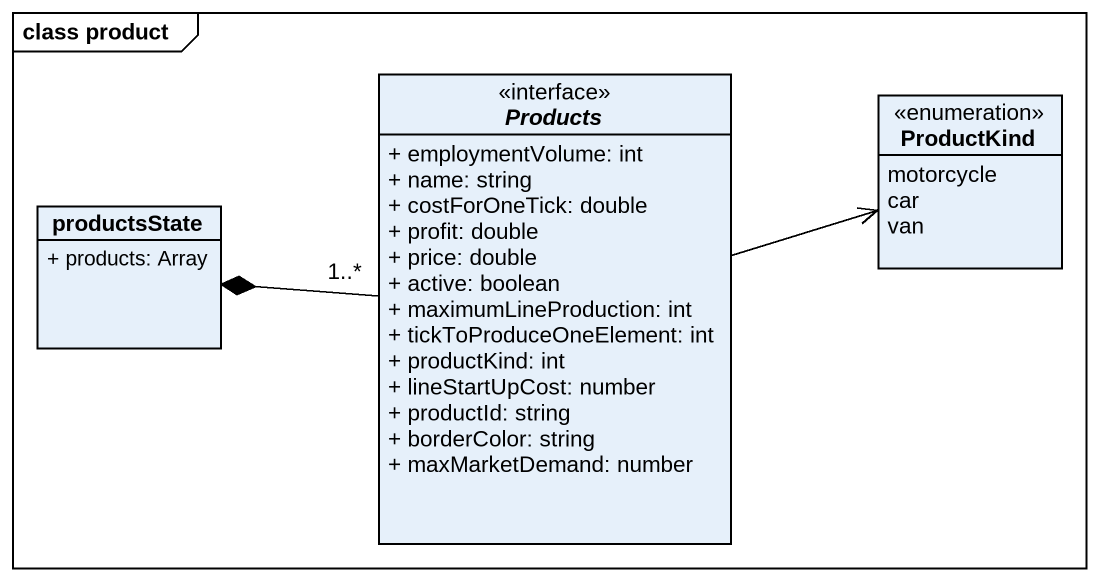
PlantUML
@startuml
mainframe class product
hide circle
hide empty members
skinparam classAttributeIconSize 0
interface Products {
  + employmentVolume: int
  + name: string
  + costForOneTick: double
  + profit: double
  + price: double
  + active: boolean
  + maximumLineProduction: int
  + tickToProduceOneElement: int
  + productKind: int
  + lineStartUpCost: number
  + productId: string
  + borderColor: string
  + maxMarketDemand: number
}
enum ProductKind {
  motorcycle
  car
  van
}
class productsState {
  + products: Array
}
Products -right-> ProductKind
Products "1..*" -left-* productsState
@enduml
